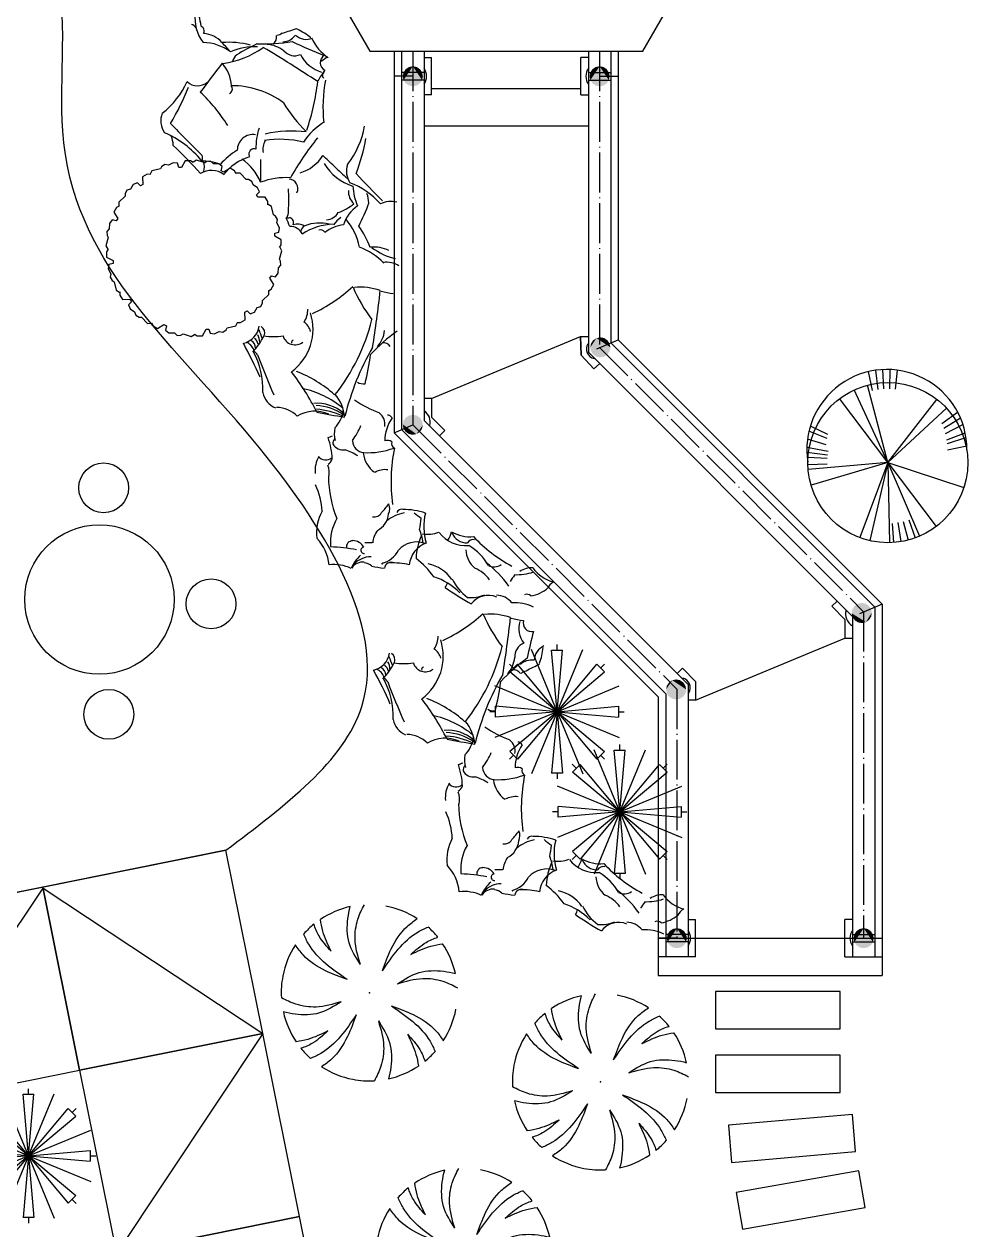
# Model space of a CAD drawing. Extents: x 1035948 to 1665131, y -158296 to 142149.
# Drawn here: x 1496632 to 1505731, y 8583 to 20201 of the extents above; entities that cross this region are included whole.
import ezdxf

# ---------------------------------------------------------------- set-up
doc = ezdxf.new("R2010")
doc.units = 0
doc.header["$LTSCALE"] = 200
doc.header["$MEASUREMENT"] = 0
doc.linetypes.add('ACAD_ISO04W100', pattern=[30.5, 24, -3, 0.5, -3])
doc.layers.get('0').update_dxf_attribs({"linetype": 'CONTINUOUS'})
for name, color, linetype in [('COLUMN', 7, 'CONTINUOUS'), ('DL', 21, 'CONTINUOUS'), ('DOTE', 1, 'CONTINUOUS'), ('WLL1', 7, 'CONTINUOUS'), ('八角金盘', 7, 'CONTINUOUS'), ('红叶李', 7, 'CONTINUOUS'), ('花石榴', 7, 'CONTINUOUS'), ('青枫', 7, 'CONTINUOUS')]:
    doc.layers.add(name, color=color, linetype=linetype)
doc.styles.add('DIM_FONT', font='SIMPLEX.shx', dxfattribs={"width": 0.8})
doc.styles.add('HZ', font='simplex.shx', dxfattribs={"bigfont": 'hztxt.shx'})

# ---------------------------------------------------------------- blocks, each defined once
blk = doc.blocks.new('_YZH')
for points in [[(-0.466, 0.193), (0.5, 0), (-0.5, 0), (-0.466, -0.193)], [(-0.193, 0.466), (0.5, 0), (-0.357, 0.357), (-0.466, 0.193)], [(0.193, 0.466), (0.5, 0), (0, 0.505), (-0.193, 0.466)], [(0.466, 0.193), (0.5, 0), (0.357, 0.357), (0.193, 0.466)], [(-0.466, -0.193), (0.5, 0), (-0.357, -0.357), (-0.193, -0.466)], [(-0.193, -0.466), (0.5, 0), (0, -0.505), (0.193, -0.466)], [(0.193, -0.466), (0.5, 0), (0.357, -0.357), (0.466, -0.193)]]:
    blk.add_solid(points)
blk = doc.blocks.new('ZW33')
at = {"layer": '花石榴', "color": 20}
for p, q in [((-199, 1821), (-275, 1680)), ((-88, 1821), (-199, 1821)), ((-28, 1785), (-88, 1821)), ((40, 1835), (-29, 1793)), ((218, 1781), (40, 1835)), ((261, 1807), (218, 1781)), ((346, 1811), (261, 1807)), ((404, 1758), (346, 1811)), ((-911, 1609), (-950, 1538)), ((-729, 1651), (-911, 1609)), ((-705, 1696), (-729, 1651)), ((-634, 1741), (-705, 1696)), ((-557, 1725), (-634, 1741)), ((-455, 1781), (-557, 1725)), ((-361, 1768), (-455, 1781)), ((-336, 1680), (-361, 1768)), ((-275, 1680), (-336, 1680)), ((521, 1756), (404, 1758)), ((596, 1697), (521, 1756)), ((573, 1608), (596, 1697)), ((626, 1578), (573, 1608)), ((762, 1662), (626, 1578)), ((859, 1607), (762, 1662)), ((892, 1546), (859, 1607)), ((976, 1555), (896, 1554)), ((1104, 1419), (976, 1555)), ((-1313, 1315), (-1373, 1215)), ((-1224, 1351), (-1313, 1315)), ((-1159, 1287), (-1224, 1351)), ((-1106, 1317), (-1159, 1287)), ((-1015, 1533), (-1111, 1477)), ((-1111, 1477), (-1106, 1317)), ((-945, 1532), (-1015, 1533)), ((1154, 1421), (1104, 1419)), ((1229, 1382), (1154, 1421)), ((1254, 1307), (1229, 1382)), ((1353, 1246), (1254, 1307)), ((-1485, 1065), (-1621, 938)), ((-1448, 1191), (-1487, 1116)), ((-1487, 1116), (-1485, 1065)), ((-1373, 1215), (-1448, 1191)), ((1325, 1092), (1389, 1158)), ((1355, 1040), (1325, 1092)), ((1389, 1158), (1353, 1246)), ((1515, 1045), (1355, 1040)), ((1571, 948), (1515, 1045)), ((-1673, 820), (-1729, 724)), ((-1613, 854), (-1673, 820)), ((-1621, 938), (-1620, 857)), ((1570, 879), (1571, 948)), ((1647, 845), (1577, 884)), ((1689, 663), (1647, 845)), ((-1764, 557), (-1822, 482)), ((-1675, 535), (-1764, 557)), ((-1729, 724), (-1644, 588)), ((-1644, 588), (-1675, 535)), ((1734, 639), (1689, 663)), ((1780, 568), (1734, 639)), ((1763, 491), (1780, 568)), ((-1825, 366), (-1878, 307)), ((-1878, 307), (-1874, 223)), ((-1822, 482), (-1825, 366)), ((1718, 269), (1806, 294)), ((1718, 209), (1718, 269)), ((1819, 389), (1763, 491)), ((1806, 294), (1819, 389)), ((-1847, 180), (-1901, 1)), ((-1901, 1), (-1860, -68)), ((-1874, 223), (-1847, 180)), ((1859, 133), (1718, 209)), ((1824, -38), (1859, 22)), ((1859, 22), (1859, 133)), ((-1852, -67), (-1887, -126)), ((-1887, -126), (-1887, -238)), ((-1887, -238), (-1746, -313)), ((1819, -285), (1873, -106)), ((1873, -106), (1832, -37)), ((-1834, -399), (-1847, -493)), ((-1847, -493), (-1791, -595)), ((-1746, -374), (-1834, -399)), ((-1746, -313), (-1746, -374)), ((1794, -587), (1797, -471)), ((1797, -471), (1849, -412)), ((1846, -328), (1819, -285)), ((1849, -412), (1846, -328)), ((-1791, -595), (-1808, -672)), ((-1808, -672), (-1762, -744)), ((-1762, -744), (-1718, -768)), ((-1718, -768), (-1675, -949)), ((1616, -692), (1647, -640)), ((1701, -828), (1616, -692)), ((1647, -640), (1735, -662)), ((1735, -662), (1794, -587)), ((-1675, -949), (-1605, -988)), ((-1598, -984), (-1600, -1053)), ((1585, -959), (1645, -925)), ((1593, -1042), (1592, -962)), ((1645, -925), (1701, -828)), ((-1600, -1053), (-1544, -1149)), ((-1544, -1149), (-1383, -1144)), ((-1353, -1197), (-1417, -1263)), ((-1417, -1263), (-1381, -1351)), ((-1383, -1144), (-1353, -1197)), ((1420, -1296), (1459, -1221)), ((1457, -1170), (1593, -1042)), ((1459, -1221), (1457, -1170)), ((-1381, -1351), (-1282, -1411)), ((-1282, -1411), (-1257, -1486)), ((-1257, -1486), (-1183, -1525)), ((-1183, -1525), (-1132, -1523)), ((-1132, -1523), (-1004, -1660)), ((1078, -1422), (1130, -1391)), ((1083, -1582), (1078, -1422)), ((1130, -1391), (1196, -1455)), ((1196, -1455), (1285, -1420)), ((1285, -1420), (1345, -1320)), ((1345, -1320), (1420, -1296)), ((-1004, -1660), (-924, -1658)), ((-921, -1651), (-887, -1712)), ((-887, -1712), (-790, -1767)), ((-790, -1767), (-654, -1683)), ((-654, -1683), (-601, -1713)), ((-601, -1713), (-624, -1802)), ((-624, -1802), (-549, -1861)), ((171, -1925), (247, -1784)), ((247, -1784), (308, -1784)), ((308, -1784), (333, -1872)), ((606, -1846), (677, -1801)), ((677, -1801), (701, -1756)), ((701, -1756), (883, -1713)), ((883, -1713), (922, -1643)), ((917, -1637), (987, -1638)), ((987, -1638), (1083, -1582)), ((-549, -1861), (-432, -1863)), ((-432, -1863), (-374, -1916)), ((-374, -1916), (-290, -1912)), ((-290, -1912), (-246, -1885)), ((-246, -1885), (-68, -1939)), ((-68, -1939), (1, -1898)), ((0, -1890), (60, -1926)), ((60, -1926), (171, -1925)), ((333, -1872), (427, -1886)), ((427, -1886), (529, -1830)), ((529, -1830), (606, -1846))]:
    blk.add_line(p, q, dxfattribs=at)
at = {"layer": '花石榴', "color": 20, "width": 0.8, "flags": 9}
for tag in ['XSIZE', 'YSIZE']:
    blk.add_attdef(tag, (-25, -86), '', height=0.726, dxfattribs=at)
blk = doc.blocks.new('ZW18')
at = {"layer": '八角金盘', "color": 51}
for p, q in [((-6, 26, 3600), (-832, 2022, 3600)), ((-179, 2005, 3600), (167, 2005, 3600)), ((-6, 26, 3600), (-179, 2005, 3600)), ((-6, 2005, 3600), (-6, 2186, 3600)), ((-6, 26, 3600), (821, 2022, 3600)), ((-6, 26, 3600), (167, 2005, 3600)), ((-1405, 1425, 3600), (-1533, 1554, 3600)), ((1393, 1425, 3600), (1522, 1554, 3600)), ((-1527, 1303, 3600), (-1282, 1548, 3600)), ((-6, 26, 3600), (-1527, 1303, 3600)), ((-6, 26, 3600), (-1282, 1548, 3600)), ((-6, 26, 3600), (1271, 1548, 3600)), ((-6, 26, 3600), (1515, 1303, 3600)), ((1271, 1548, 3600), (1515, 1303, 3600)), ((-6, 26, 3600), (-2001, 853, 3600)), ((-6, 26, 3600), (1990, 853, 3600)), ((-1984, 26, 3600), (-2166, 26, 3600)), ((-6, 26, 3600), (-2001, -800, 3600)), ((-6, 26, 3600), (-1984, 199, 3600)), ((-1984, -147, 3600), (-1984, 199, 3600)), ((-6, 26, 3600), (-1984, -147, 3600)), ((-6, 26, 3600), (-1527, -1250, 3600)), ((-6, 26, 3600), (-1282, -1495, 3600)), ((-6, 26, 3600), (-832, -1969, 3600)), ((-6, 26, 3600), (-179, -1952, 3600)), ((-6, 26, 3600), (1973, 199, 3600)), ((-6, 26, 3600), (821, -1969, 3600)), ((-6, 26, 3600), (167, -1952, 3600)), ((-6, 26, 3600), (1973, -147, 3600)), ((-6, 26, 3600), (1990, -800, 3600)), ((-6, 26, 3600), (1515, -1250, 3600)), ((-6, 26, 3600), (1271, -1495, 3600)), ((1973, 199, 3600), (1973, -147, 3600)), ((1973, 26, 3600), (2154, 26, 3600)), ((-1405, -1373, 3600), (-1533, -1501, 3600)), ((-1282, -1495, 3600), (-1527, -1250, 3600)), ((1515, -1250, 3600), (1271, -1495, 3600)), ((1393, -1373, 3600), (1522, -1501, 3600)), ((167, -1952, 3600), (-179, -1952, 3600)), ((-6, -1952, 3600), (-6, -2134, 3600))]:
    blk.add_line(p, q, dxfattribs=at)
blk.add_point((-6, 26, 3600), dxfattribs=at)
blk = doc.blocks.new('ZW34')
at = {"layer": '青枫', "color": 2}
for p, q in [((-325, 1495), (-411, 1898)), ((-200, 1519), (-254, 1928)), ((-79, 1531), (-101, 1942)), ((47, 1531), (58, 1943)), ((169, 1520), (211, 1929)), ((5, -50), (-434, 1608)), ((5, -50), (-1027, 1320)), ((5, -50), (-715, 1507)), ((5, -50), (1057, 1305)), ((5, -50), (1263, 1117)), ((1162, 788), (1500, 1032)), ((1205, 687), (1561, 906)), ((-1296, 470), (-1684, 625)), ((-1278, 554), (-1655, 731)), ((1241, 577), (1613, 766)), ((1271, 438), (1662, 588)), ((-1276, 189), (-1730, 273)), ((-1315, 333), (-1716, 450)), ((1280, 223), (1698, 312)), ((1281, 363), (1679, 491)), ((-1288, 113), (-1729, 169)), ((-1295, 36), (-1706, 63)), ((-1297, -86), (-1709, -98)), ((5, -50), (-1704, -194)), ((5, -50), (-1639, -535)), ((5, -50), (-594, -1656)), ((5, -50), (-379, -1721)), ((5, -50), (684, -1625)), ((5, -50), (38, -1764)), ((5, -50), (1040, -1417)), ((5, -50), (1634, -586)), ((452, -1274), (593, -1661)), ((98, -1350), (127, -1760)), ((219, -1335), (287, -1741)), ((336, -1310), (440, -1709))]:
    blk.add_line(p, q, dxfattribs=at)
at = {"layer": '青枫', "color": 3}
blk.add_circle((5, -50), 1715, dxfattribs=at)
blk.add_arc((-15, 229), 1715, 359.5941, 188.9438, dxfattribs=at)
at = {"layer": '青枫', "style": 'DIM_FONT', "width": 0.8, "flags": 9}
for tag, p, height, rotation in [('XSIZE', (-75, -170), 0.35, 91.8763), ('YSIZE', (-75, -170), 0.35, 91.8763), ('XSIZE', (5, -50), 1.72, 127.9355), ('YSIZE', (16, -5), 1, 18.0893), ('XSIZE', (16, -5), 1, 18.0893)]:
    blk.add_attdef(tag, p, '', height=height, rotation=rotation, dxfattribs=at)
at = {"layer": '青枫', "style": 'HZ', "flags": 9}
for tag in ['XSIZE', 'YSIZE']:
    blk.add_attdef(tag, (-51, -53), '', height=1.72, rotation=127.9355, dxfattribs=at)
blk = doc.blocks.new('ZW12')
at = {"layer": '红叶李', "color": 201}
for start, end in [(102.5004, 123.7661), (57.0366, 79.1549), (128.9615, 138.1763), (38.9615, 48.1763), (147.0366, 169.1549), (12.5004, 33.7661), (169.1549, 183.2603), (192.5004, 213.7661), (327.0366, 349.1549), (218.9615, 228.1763), (308.9615, 318.1763), (237.0366, 259.1549), (282.5004, 303.7661), (259.1549, 273.2603)]:
    blk.add_arc((-39, -28, -3850), 1888, start, end, dxfattribs=at)
for points, knots in [([(-231, 575, -3850), (-327, 725, -3850), (-519, 1025, -3850), (-521, 1477, -3850), (-471, 1734, -3850), (-448, 1816, -3850)], [0, 0, 0, 0, 138.883731, 277.503948, 345.148357, 345.148357, 345.148357, 345.148357]), ([(-231, 575, -3850), (-284, 753, -3850), (-379, 1072, -3850), (-312, 1523, -3850), (-201, 1757, -3850), (-146, 1857, -3850)], [0, 0, 0, 0, 145.988396, 261.231157, 351.652468, 351.652468, 351.652468, 351.652468]), ([(242, 443, -3850), (299, 600, -3850), (422, 942, -3850), (677, 1339, -3850), (911, 1506, -3850), (988, 1556, -3850)], [0, 0, 0, 0, 133.029403, 289.199108, 362.161731, 362.161731, 362.161731, 362.161731]), ([(-858, 860, -3850), (-952, 964, -3850), (-1108, 1137, -3850), (-1203, 1352, -3850), (-1227, 1440, -3850)], [0, 0, 0, 0, 110.607334, 183.447236, 183.447236, 183.447236, 183.447236]), ([(-858, 860, -3850), (-927, 1002, -3850), (-1032, 1220, -3850), (-1077, 1457, -3850), (-1089, 1542, -3850)], [0, 0, 0, 0, 123.86778, 191.419066, 191.419066, 191.419066, 191.419066]), ([(242, 443, -3850), (348, 600, -3850), (558, 913, -3850), (902, 1234, -3850), (1145, 1348, -3850), (1220, 1379, -3850)], [0, 0, 0, 0, 150.861547, 299.463668, 364.242133, 364.242133, 364.242133, 364.242133]), ([(-510, 253, -3850), (-667, 359, -3850), (-980, 569, -3850), (-1301, 913, -3850), (-1415, 1156, -3850), (-1446, 1231, -3850)], [0, 0, 0, 0, 150.861547, 299.463668, 364.242133, 364.242133, 364.242133, 364.242133]), ([(849, 791, -3850), (953, 885, -3850), (1125, 1041, -3850), (1341, 1136, -3850), (1429, 1159, -3850)], [0, 0, 0, 0, 110.607334, 183.447236, 183.447236, 183.447236, 183.447236]), ([(-510, 253, -3850), (-667, 310, -3850), (-1009, 433, -3850), (-1406, 688, -3850), (-1574, 922, -3850), (-1624, 1000, -3850)], [0, 0, 0, 0, 133.029403, 289.199108, 362.161731, 362.161731, 362.161731, 362.161731]), ([(849, 791, -3850), (991, 859, -3850), (1209, 965, -3850), (1446, 1010, -3850), (1531, 1022, -3850)], [0, 0, 0, 0, 123.86778, 191.419066, 191.419066, 191.419066, 191.419066]), ([(564, 164, -3850), (714, 260, -3850), (1014, 451, -3850), (1466, 454, -3850), (1723, 404, -3850), (1805, 381, -3850)], [0, 0, 0, 0, 138.883731, 277.503948, 345.148357, 345.148357, 345.148357, 345.148357]), ([(564, 164, -3850), (742, 217, -3850), (1061, 312, -3850), (1512, 245, -3850), (1746, 134, -3850), (1846, 79, -3850)], [0, 0, 0, 0, 145.988396, 261.231157, 351.652468, 351.652468, 351.652468, 351.652468]), ([(-642, -220, -3850), (-820, -273, -3850), (-1139, -368, -3850), (-1590, -301, -3850), (-1824, -190, -3850), (-1924, -135, -3850)], [0, 0, 0, 0, 145.988396, 261.231157, 351.652468, 351.652468, 351.652468, 351.652468]), ([(-642, -220, -3850), (-792, -316, -3850), (-1092, -508, -3850), (-1544, -510, -3850), (-1801, -460, -3850), (-1883, -437, -3850)], [0, 0, 0, 0, 138.883731, 277.503948, 345.148357, 345.148357, 345.148357, 345.148357]), ([(-321, -499, -3850), (-426, -656, -3850), (-636, -969, -3850), (-981, -1290, -3850), (-1223, -1404, -3850), (-1298, -1435, -3850)], [0, 0, 0, 0, 150.861547, 299.463668, 364.242133, 364.242133, 364.242133, 364.242133]), ([(-321, -499, -3850), (-377, -656, -3850), (-500, -998, -3850), (-755, -1395, -3850), (-989, -1562, -3850), (-1067, -1612, -3850)], [0, 0, 0, 0, 133.029403, 289.199108, 362.161731, 362.161731, 362.161731, 362.161731]), ([(432, -309, -3850), (589, -415, -3850), (902, -625, -3850), (1222, -969, -3850), (1337, -1212, -3850), (1368, -1287, -3850)], [0, 0, 0, 0, 150.861547, 299.463668, 364.242133, 364.242133, 364.242133, 364.242133]), ([(432, -309, -3850), (589, -366, -3850), (931, -489, -3850), (1328, -744, -3850), (1495, -978, -3850), (1545, -1056, -3850)], [0, 0, 0, 0, 133.029403, 289.199108, 362.161731, 362.161731, 362.161731, 362.161731]), ([(153, -631, -3850), (206, -809, -3850), (301, -1128, -3850), (234, -1579, -3850), (123, -1813, -3850), (68, -1913, -3850)], [0, 0, 0, 0, 145.988396, 261.231157, 351.652468, 351.652468, 351.652468, 351.652468]), ([(153, -631, -3850), (249, -781, -3850), (440, -1081, -3850), (443, -1533, -3850), (393, -1790, -3850), (370, -1872, -3850)], [0, 0, 0, 0, 138.883731, 277.503948, 345.148357, 345.148357, 345.148357, 345.148357]), ([(-927, -847, -3850), (-1069, -915, -3850), (-1287, -1021, -3850), (-1524, -1066, -3850), (-1609, -1078, -3850)], [0, 0, 0, 0, 123.86778, 191.419066, 191.419066, 191.419066, 191.419066]), ([(-927, -847, -3850), (-1031, -941, -3850), (-1204, -1097, -3850), (-1419, -1192, -3850), (-1507, -1215, -3850)], [0, 0, 0, 0, 110.607334, 183.447236, 183.447236, 183.447236, 183.447236]), ([(780, -916, -3850), (848, -1058, -3850), (954, -1276, -3850), (999, -1513, -3850), (1011, -1598, -3850)], [0, 0, 0, 0, 123.86778, 191.419066, 191.419066, 191.419066, 191.419066]), ([(780, -916, -3850), (874, -1020, -3850), (1030, -1193, -3850), (1125, -1408, -3850), (1148, -1496, -3850)], [0, 0, 0, 0, 110.607334, 183.447236, 183.447236, 183.447236, 183.447236])]:
    blk.add_open_spline(points, degree=3, knots=knots, dxfattribs=at)
blk.add_point((-39, -28, -3850), dxfattribs=at)

msp = doc.modelspace()

# ---------------------------------------------------------------- linework, layer by layer
for p, q in [((1500200.23205, 19939.00447), (1500200.23205, 16264.13403)), ((1500272.23205, 19939.00447), (1500272.23205, 16293.95741)), ((1500487.96551, 19878.69247), (1500559.96551, 19878.69247)), ((1500488.23205, 19939.00447), (1500488.23205, 16383.42754)), ((1500559.96551, 19518.69247), (1500559.96551, 19878.69247)), ((1502072.49858, 19878.69247), (1502000.49858, 19878.69247)), ((1502000.49858, 19518.69247), (1502000.49858, 19878.69247)), ((1502072.23205, 19939.00447), (1502072.23205, 17039.54182)), ((1502288.23205, 19939.00447), (1502288.23205, 17129.01195)), ((1502360.23205, 19939.00447), (1502360.23205, 17158.83533)), ((1500380.23205, 19698.69247), (1500200.23205, 19698.69247)), ((1500487.96551, 19734.69247), (1500271.96551, 19734.69247)), ((1500487.96551, 19662.69247), (1500271.96551, 19662.69247)), ((1502072.49858, 19734.69247), (1502288.49858, 19734.69247)), ((1502072.49858, 19662.69247), (1502288.49858, 19662.69247)), ((1502180.23205, 19698.69247), (1502360.23205, 19698.69247)), ((1500559.96551, 19518.69247), (1500488.23205, 19518.69247)), ((1502000.49858, 19579.00447), (1500559.96551, 19579.00447)), ((1502000.49858, 19518.69247), (1502072.23205, 19518.69247)), ((1502072.23205, 19219.00447), (1500488.23205, 19219.00447)), ((1500560.23205, 16593.25091), (1501996.66572, 17190.4886)), ((1501996.66572, 17190.4886), (1502068.63038, 17192.74418)), ((1502002.30467, 17010.57695), (1501996.66572, 17190.4886)), ((1501996.66572, 17190.4886), (1502002.30467, 17010.57695)), ((1502288.23205, 17129.01195), (1504833.81646, 14583.42754)), ((1502360.23205, 17158.83533), (1504905.81646, 14613.25091)), ((1502002.30467, 17010.57695), (1502125.53408, 16879.37286)), ((1502125.53408, 16879.37286), (1502002.30467, 17010.57695)), ((1502072.23205, 17039.54182), (1504617.81646, 14493.95741)), ((1502125.53408, 16879.37286), (1502178.01571, 16928.66463)), ((1500560.23205, 16593.25091), (1500488.23205, 16593.25091)), ((1500560.23205, 16593.25091), (1500560.23205, 16413.25091)), ((1500488.23205, 16383.42754), (1503033.81646, 13837.84312)), ((1500560.23205, 16413.25091), (1500687.51127, 16285.97169)), ((1500200.23205, 16264.13403), (1500380.23205, 16338.69247)), ((1500272.23205, 16293.95741), (1502817.81646, 13748.37299)), ((1500687.51127, 16285.97169), (1500636.59958, 16235.06)), ((1500200.23205, 16264.13403), (1502745.81646, 13718.54962)), ((1504418.53724, 14591.41325), (1504469.44893, 14642.32494)), ((1504545.81646, 14464.13403), (1504418.53724, 14591.41325)), ((1504545.81646, 14464.13403), (1504418.53724, 14591.41325)), ((1504905.81646, 14613.25091), (1504687.42791, 14517.60416)), ((1504833.81646, 14583.42754), (1504833.81646, 11213.65091)), ((1504905.81646, 14613.25091), (1504905.81646, 11033.65091)), ((1504545.81646, 14464.13403), (1504545.81646, 14284.13403)), ((1504545.81646, 14464.13403), (1504545.81646, 14284.13403)), ((1504617.81646, 14493.95741), (1504617.81646, 11213.65091)), ((1503105.81646, 13687.6665), (1504545.81646, 14284.13403)), ((1504545.81646, 14284.13403), (1504617.81646, 14284.13403)), ((1502978.53724, 13994.94572), (1502927.62555, 13944.03403)), ((1502978.53724, 13994.94572), (1503105.81646, 13867.6665)), ((1503033.81646, 13837.84312), (1503033.81646, 11213.65091)), ((1503105.81646, 13867.6665), (1503105.81646, 13687.6665)), ((1503105.81646, 13867.6665), (1503105.81646, 13687.6665)), ((1502745.81646, 13718.54962), (1502745.81646, 11033.65091)), ((1502817.81646, 13748.37299), (1502817.81646, 11213.65091)), ((1503105.81646, 13687.6665), (1503033.81646, 13687.6665)), ((1503033.54992, 11573.65091), (1503105.54992, 11573.65091)), ((1503105.54992, 11213.65091), (1503105.54992, 11573.65091)), ((1504546.083, 11213.65091), (1504546.083, 11573.65091)), ((1504618.083, 11573.65091), (1504546.083, 11573.65091)), ((1502925.81646, 11393.65091), (1502745.81646, 11393.65091)), ((1503033.54992, 11429.65091), (1502817.54992, 11429.65091)), ((1504618.083, 11429.65091), (1504834.083, 11429.65091)), ((1504725.81646, 11393.65091), (1504905.81646, 11393.65091)), ((1503033.54992, 11357.65091), (1502817.54992, 11357.65091)), ((1504618.083, 11357.65091), (1504834.083, 11357.65091)), ((1503105.54992, 11213.65091), (1502745.81646, 11213.65091)), ((1504546.083, 11213.65091), (1504905.81646, 11213.65091))]:
    msp.add_line(p, q)
msp.add_lwpolyline([(1499964.53985, 24496.69592), (1498648.84766, 22217.8502), (1499964.53985, 19939.00447), (1502595.92424, 19939.00447), (1503911.61643, 22217.8502), (1502595.92424, 24496.69592)], close=True)
for centre, radius, start, end in [((1493036.71503, 19069.14836), 5419.71069, 11.861917845, 13.932624219), ((1498663.29114, 20256.94912), 384.19289, 172.661372895, 217.324096303), ((1498230.8096, 20141.22694), 59.64249, 18.980742604, 75.582254136), ((1498318.79776, 20134.38844), 50.61367, 331.654876368, 68.223744039), ((1498349.60827, 19860.1821), 250.55264, 40.716766677, 86.857591173), ((1499061.98072, 20180.06576), 85.90693, 275.224859437, 312.094757077), ((1500872.12518, 15034.80357), 5369.35471, 107.44688647, 109.016535673), ((1499051.1902, 19670.15548), 527.21507, 49.063867698, 66.041755454), ((1498349.85578, 19571.20215), 452.87125, 53.003867816, 88.998184505), ((1498602.21296, 19201.83479), 824.17631, 75.125735543, 94.363042735), ((1497697.46485, 19158.36724), 1206.38351, 39.943232333, 45.614234042), ((1498857.04983, 19414.70523), 568.85602, 87.604578865, 114.364259293), ((1499678.68158, 18298.30853), 1890.95214, 115.085381632, 121.818302969), ((1498925.09204, 21850.87702), 1840.6056, 268.502089204, 279.091916075), ((1498948.54305, 19696.17155), 311.24188, 53.146860919, 84.805152912), ((1498988.37536, 20074.75398), 78.05332, 306.178064907, 12.400748824), ((1499124.1603, 20180.58184), 149.84705, 271.235871354, 323.559004238), ((1501218.98185, 24206.34371), 4628.78552, 244.358715278, 248.54574539), ((1499354.51978, 20208.5382), 154.70121, 227.449045318, 291.980463727), ((1499797.88034, 20240.24811), 429.84913, 203.879509484, 237.155969227), ((1498427.7628, 20691.64427), 878.23892, 277.9756288, 305.531729572), ((1498749.23846, 19819.86553), 108.7339, 128.385600231, 168.835319098), ((1491178.03348, 7040.30718), 15085.61962, 56.687739547, 59.042294189), ((1499241.25876, 20036.4772), 139.90405, 220.714223689, 292.828715795), ((1499603.94963, 20072.14362), 349.59188, 208.090654123, 252.809990624), ((1499568.74919, 19828.86635), 81.54582, 121.645386813, 243.062662471), ((1499719.75417, 19581.83512), 341.25396, 117.58155397, 129.921904168), ((1516275.90187, 6180.27471), 22375.55769, 142.427519746, 143.319460329), ((1498267.66641, 19582.64557), 365.02295, 3.902063387, 41.411920379), ((1500030.35952, 19354.65088), 640.1328, 141.153182023, 151.976920328), ((1497463.52624, 19983.3829), 813.99402, 307.955058861, 335.590024673), ((1498305.50376, 19751.97631), 145.50543, 226.181215397, 310.870074243), ((1497269.54277, 19895.87421), 2207.58793, 341.049654056, 353.532347405), ((1499538.16054, 19706.47183), 30.72035, 115.245424816, 236.662700471), ((1501003.09592, 19397.84174), 1489.35081, 169.767208604, 185.549469877), ((1496197.77193, 20371.16134), 2162.80487, 328.614182456, 338.967029919), ((1497091.32326, 18259.75577), 1786.79811, 32.670309161, 46.060309979), ((1498597.24824, 19573.65602), 42.60007, 290.371843869, 46.361077456), ((1498635.19673, 18769.69286), 837.79968, 53.508065955, 90.229344811), ((1500268.10325, 20112.67292), 1317.42151, 210.540233647, 225.826989717), ((1498149.9642, 19267.96565), 199.83885, 158.392990539, 214.35009666), ((1505307.60903, 26119.45589), 10000.97856, 223.424702772, 225.909206908), ((1499474.83581, 19008.47924), 607.96581, 161.91211508, 181.079708337), ((1499213.59429, 18019.59424), 1151.45726, 83.041793225, 102.838950485), ((1499862.58786, 18707.26328), 644.39273, 121.172518142, 146.426452647), ((1499090.48881, 19364.74341), 837.31763, 321.819161358, 349.82286122), ((1497611.8456, 18285.8822), 946.019, 39.29423119, 66.770077481), ((1497764.31817, 19018.92124), 305.74503, 2.515889803, 20.150281647), ((1498836.56188, 18987.68952), 149.21848, 80.112886316, 180.551709125), ((1499100.09208, 18992.45311), 166.61715, 149.003421228, 189.754001278), ((1499098.8461, 18147.15573), 944.11944, 76.097197528, 99.091024851), ((1501718.9686, 17295.31059), 2894.09375, 141.31053759, 150.500199397), ((1498210.15975, 19397.25341), 1742.57101, 338.618982823, 350.153751694), ((1495376.90564, 16163.97764), 3934.3394, 41.30031066, 46.807547023), ((1499082.03684, 18344.63556), 753.29277, 121.597476193, 137.857680904), ((1498850.35823, 18948.96071), 50.85481, 70.924899438, 203.45142271), ((1498343.34276, 18358.09124), 523.92748, 69.889582436, 90.499275378), ((1498223.33503, 18901.95073), 130.24976, 351.546290783, 15.323606861), ((1498229.08981, 18821.53942), 141.69263, 340.287558969, 23.64473725), ((1498967.05155, 18419.02485), 529.3699, 107.632011111, 141.337200912), ((1498464.35233, 18498.2339), 482.655, 21.763831377, 56.62096704), ((1494795.89751, 18803.02512), 4118.62884, 358.249237247, 1.318222541), ((1499190.50422, 19131.87725), 376.71912, 285.668364264, 328.395239812), ((1496699.36238, 15779.94974), 4225.89356, 46.257915886, 48.28556927), ((1499941.08212, 19100.57255), 481.62994, 210.40396475, 253.157807095), ((1500559.84071, 19729.10292), 1297.71667, 223.672320286, 231.508777654), ((1499938.65077, 18785.15676), 199.83885, 161.924952162, 214.35009666), ((1498439.81579, 18586.99505), 204.08822, 54.304549264, 121.684684315), ((1499156.92504, 18029.90263), 691.86588, 86.424478252, 110.679121678), ((1499181.5967, 18617.72615), 90.35002, 332.923966415, 87.052346848), ((1505103.70905, 23635.96704), 7179.02106, 222.75950985, 225.691967186), ((1495598.63868, 18499.45522), 3584.82571, 358.405996491, 1.850360932), ((1499924.48243, 18591.5852), 166.41143, 177.318727466, 227.254812508), ((1499538.22031, 18021.10836), 692.53983, 40.251510681, 70.12498162), ((1500382.81451, 18676.47183), 582.44643, 183.629398637, 202.830645762), ((1498612.77308, 18936.43633), 1419.47594, 331.344877083, 341.12656544), ((1499650.4812, 18463.84494), 305.74503, 2.515889803, 20.150281647), ((1500167.98939, 18269.09775), 223.69752, 75.223442519, 116.900997172), ((1499059.24731, 18399.49744), 122.8301, 328.438250556, 0.111300844), ((1499534.95743, 18464.97181), 149.81229, 275.41270752, 327.711742314), ((1499437.1034, 18958.9357), 616.33253, 291.36162541, 307.40978434), ((1500078.87196, 18135.528), 391.69232, 126.479081166, 160.321689327), ((1499172.66294, 18439.64198), 105.50067, 261.413698571, 282.229121205), ((1498200.87186, 17875.71772), 1061.05559, 20.649719442, 25.481582759), ((1499203.71574, 18129.69695), 120.61773, 23.659808253, 94.735163844), ((1499180.17537, 18288.73129), 50.05294, 336.410941623, 72.759461758), ((1499268.55056, 18111.83276), 162.52514, 64.548351943, 105.160689775), ((1499360.77046, 18203.39542), 59.16307, 115.523789407, 176.58320121), ((1499628.90478, 17707.48839), 566.14399, 91.671839958, 123.771566428), ((1499481.90438, 17874.68006), 409.85049, 77.145094788, 110.496431669), ((1499748.28256, 17928.81432), 340.76269, 96.441096742, 129.220177414), ((1499890.35304, 18067.47948), 340.43038, 127.251233155, 143.871787492), ((1499266.41338, 17928.71352), 611.99481, 11.669634306, 40.255323768), ((1499208.50142, 17779.2382), 805.86644, 19.461917496, 36.24922886), ((1499488.21527, 18166.79252), 51.77772, 34.243369318, 107.920132959), ((1499637.35831, 17449.94327), 644.39273, 43.986797337, 69.24073184), ((1500001.93991, 17704.86303), 348.17957, 65.015892145, 94.813283014), ((1500350.72043, 18538.39975), 612.31626, 233.357931861, 257.090301265), ((1500127.50139, 17689.375), 217.65677, 57.250293002, 98.727711295), ((1498717.96391, 18860.92388), 1607.8104, 295.626157285, 312.373877194), ((1501101.6553, 18209.27396), 1407.06236, 202.653112055, 217.444212572), ((1499865.66056, 17054.36833), 612.31626, 70.891930286, 94.624299695), ((1488166.10144, 18967.46449), 11974.59685, 350.958556682, 353.601341991), ((1500258.57842, 18241.50925), 640.1328, 253.191032031, 264.014770334), ((1499157.07511, 17449.57835), 210.64821, 325.562730694, 1.764640594), ((1498910.44293, 17260.8176), 507.38754, 306.146525631, 18.06279424), ((1499233.1821, 17192.9282), 168.65466, 16.52474138, 54.63092901), ((1498126.37997, 17815.8738), 1914.73649, 321.803468681, 346.035119728), ((1498698.25353, 17324.06541), 204.08822, 283.483268045, 350.863403095), ((1498467.90385, 17417.03329), 523.92748, 314.668676986, 335.278369923), ((1498761.79905, 17135.52383), 141.61144, 0.189622711, 30.14628201), ((1493511.30103, 15128.20538), 5790.78856, 20.639897328, 21.559061245), ((1498880.42821, 17225.63878), 72.02198, 338.175470399, 58.107896491), ((1499037.8157, 17762.42042), 572.2721, 260.545677034, 279.206129658), ((1499244.46701, 17230.21323), 119.64867, 195.857537274, 309.007914903), ((1501311.65646, 15755.22234), 1840.6056, 126.076036279, 136.665863153), ((1499800.12367, 17290.98737), 311.24188, 320.362799443, 352.021091445), ((1495544.48308, 15345.65098), 3662.90956, 23.366343393, 29.074023543), ((1498716.01853, 17009.26245), 141.69263, 21.523215112, 64.880393394), ((1498779.45201, 17080.00874), 83.1423, 0.110021567, 57.883185102), ((1498787.86119, 17093.33022), 103.54344, 13.254586267, 50.678062015), ((1499230.31338, 17134.74408), 21.2132, 97.037850011, 203.298054714), ((1502192.23456, 15815.80479), 2540.46717, 150.009580446, 166.185949863), ((1500096.68844, 17052.32316), 78.05332, 32.767203538, 98.989887455), ((1498163.63531, 16679.19498), 771.19791, 357.952141856, 28.399917055), ((1498768.98704, 16948.48883), 130.24976, 29.844345501, 53.621661576), ((1507390.08715, 20291.35773), 9117.77332, 201.0709147, 203.672975262), ((1496809.44484, 17471.64989), 3195.73516, 346.66636009, 351.845205014), ((1497492.97902, 15506.46103), 2180.65744, 25.950308837, 38.069676069), ((1498847.56655, 15763.92844), 1164.29694, 48.083627884, 69.365735944), ((1499906.19333, 16842.61898), 108.7339, 236.332633259, 276.782352132), ((1499130.62817, 16689.14403), 199.83885, 190.817855703, 247.809132939), ((1499116.01408, 15779.79566), 931.82583, 50.675084774, 77.801751044), ((1499356.78849, 16391.12332), 365.02295, 3.756031982, 41.265888978), ((1499065.59068, 16229.81096), 277.43827, 44.037901482, 89.764226541), ((1499456.52536, 16151.0292), 396.48654, 49.358105842, 94.475262546), ((1499414.09117, 15991.30315), 536.92638, 56.055716449, 86.494181625), ((1500413.27937, 17441.08502), 1046.3668, 235.361740922, 250.221834568), ((1499436.68799, 16143.54926), 327.67621, 65.885083047, 121.590708834), ((1499368.67296, 15654.59244), 841.43737, 66.28043904, 84.437237268), ((1501870.54017, 29800.77297), 13557.22604, 259.731317095, 260.877194493), ((1499406.49315, 16522.39928), 306.11782, 316.118147889, 351.479887298), ((1499979.19258, 16347.82331), 131.89055, 349.31909447, 52.781118097), ((1500507.16374, 16182.2685), 397.73219, 145.488042108, 179.628707606), ((1500135.09306, 16384.64278), 49.93412, 27.390235908, 88.103349443), ((1499915.1129, 16258.30141), 292.61926, 169.782754536, 193.805711307), ((1499265.64947, 16592.49875), 666.7265, 322.904147726, 337.170946781), ((1499464.5374, 16511.8102), 310.75714, 288.495878357, 296.913848201), ((1498909.30453, 15984.3432), 694.0128, 2.174528888, 19.595958292), ((1499704.48831, 16152.44092), 96.23513, 147.177732391, 177.687969798), ((1499707.7268, 16212.87468), 114.35686, 209.63794766, 279.815737592), ((1499921.11777, 16195.64258), 124.22842, 184.09533284, 263.473841783), ((1500136.45985, 16130.11652), 61.03591, 48.089010816, 116.275593664), ((1500224.31357, 16160.3342), 49.47727, 162.103568633, 243.30615792), ((1499723.6674, 15896.68205), 286.51119, 150.849281117, 185.054739056), ((1499540.63058, 16089.72213), 88.56314, 216.948994547, 311.088436853), ((1499502.64541, 15479.8907), 659.70323, 58.130501602, 70.097462617), ((1500172.31428, 16102.27676), 272.62295, 187.275176259, 233.679842509), ((1499943.39452, 16817.47614), 746.07147, 266.83550179, 289.994231867), ((1501816.53691, 15792.93599), 1646.48177, 168.679683344, 187.693137239), ((1499356.89361, 15878.13192), 217.64989, 349.172924086, 19.873197073), ((1499514.93807, 16040.33697), 92.74992, 300.596940847, 341.349811278), ((1500691.93371, 15857.17746), 1126.22448, 180.997537925, 201.847988876), ((1500112.4972, 15714.48924), 193.75853, 82.217089409, 119.995973918), ((1498799.69217, 15469.40153), 705.92412, 3.11633666, 24.351789974), ((1499425.37585, 16099.54449), 890.49105, 317.182184951, 324.17024582), ((1500032.54369, 15531.09493), 124.12107, 336.357684899, 22.338165209), ((1499885.86458, 15299.23557), 434.59603, 151.324156827, 186.961934656), ((1500007.84774, 15533.52864), 80.86897, 257.606280717, 330.985726382), ((1499941.78291, 15503.14685), 205.62578, 297.911583628, 353.906437635), ((1500387.80587, 15074.79873), 427.63887, 102.490479142, 127.750220298), ((1500270.48904, 15480.51837), 46.41174, 73.208939408, 159.303562711), ((1500281.61446, 14818.67045), 706.28456, 71.850102105, 89.814868401), ((1500937.70597, 16127.01001), 836.52386, 229.21167608, 235.25539414), ((1501009.49185, 15359.40621), 524.3423, 165.599001343, 197.628879258), ((1500052.65348, 15207.94356), 466.72416, 150.45927147, 184.783507325), ((1492471.17838, 16544.03137), 8065.74312, 351.352101609, 352.130111879), ((1499155.18546, 14954.2565), 418.34585, 5.02106615, 44.323464462), ((1499796.12249, 15165.97352), 55.7836, 85.856460966, 192.591894552), ((1499795.05603, 15091.22517), 134.08433, 32.015775002, 87.71777085), ((1500226.98592, 15181.3897), 235.19298, 143.453476793, 175.015831211), ((1501031.82117, 15026.02871), 621.24005, 155.73727518, 177.508329291), ((1499805.4343, 15098.24431), 680.89707, 9.138213164, 20.011308679), ((1500519.81849, 15582.27275), 296.68279, 260.851959479, 291.748583149), ((1500890.80202, 15498.04823), 322.47312, 217.282680244, 275.055843776), ((1500512.306, 15366.17275), 247.1361, 326.107015143, 346.716708084), ((1500930.48582, 15611.1239), 350.15039, 239.511228633, 275.718754701), ((1500899.33405, 15355.94271), 152.80913, 202.034384255, 272.437656285), ((1500957.68142, 15174.4911), 59.30052, 72.350116623, 150.965412853), ((1502002.33383, 16231.34939), 1418.98918, 223.048874021, 241.916006118), ((1499517.21102, 13458.07703), 1707.59304, 79.177106302, 87.649895898), ((1499909.59685, 15131.67571), 30.64643, 91.590148128, 277.762935382), ((1499945.5489, 14824.13965), 380.42608, 83.427828635, 94.482908937), ((1500022.28696, 15242.76211), 245.4485, 283.985441076, 332.989929912), ((1500415.89397, 14980.71525), 230.81186, 69.300647013, 139.278679935), ((1500594.39459, 14964.83562), 250.49908, 109.743471093, 173.865304135), ((1501133.25635, 15145.91403), 243.37356, 182.512075062, 230.71613396), ((1500668.67907, 14740.0842), 503.5054, 29.133930908, 60.15903218), ((1499621.08891, 14622.9531), 371.18802, 63.818119163, 97.611052295), ((1500159.60721, 14781.71828), 414.61915, 133.301207422, 154.586948911), ((1499898.7286, 14885.37149), 131.68897, 84.127845705, 145.238939159), ((1499976.17774, 14843.02133), 225.50177, 89.775910487, 136.355259779), ((1499896.67378, 14883.9919), 128.4912, 47.757665422, 83.20413865), ((1500084.66618, 15003.18528), 3.36711, 155.353835663, 101.314010658), ((1500171.14321, 14952.63107), 63.44764, 62.585494294, 175.632937706), ((1500153.58339, 14083.85486), 927.78122, 78.072591494, 89.884873722), ((1499848.31587, 14331.15609), 915.37671, 36.575658375, 52.056340691), ((1500454.30451, 14641.49181), 366.13373, 34.823591855, 78.383266426), ((1500440.00518, 14164.53234), 1065.33188, 35.682093464, 52.629646746), ((1501162.85978, 15089.78541), 117.86156, 242.525013674, 306.137296461), ((1500381.14478, 16871.0269), 1933.34083, 258.117337551, 261.731014851), ((1500370.73842, 14256.69609), 655.38947, 45.074021489, 71.063255082), ((1500860.1225, 14662.47816), 318.1678, 35.329928788, 68.028941391), ((1502463.03271, 14063.26415), 1379.35804, 143.11557207, 146.124658677), ((1501386.17948, 15365.6869), 469.57226, 266.58233044, 289.370000658), ((1501524.64283, 14762.17408), 199.57746, 86.258909778, 124.451395743), ((1501824.34165, 15169.06281), 354.03116, 215.928469742, 255.895222677), ((1500597.75161, 14841.08869), 117.36194, 323.576362521, 349.739166953), ((1503201.84219, 18502.1646), 4496.32495, 236.071559733, 239.854538565), ((1501204.52294, 15076.50764), 497.64892, 206.424155242, 233.341524458), ((1501456.97229, 15030.21816), 344.52632, 280.148487186, 310.729424986), ((1501796.23813, 14708.47316), 130.87152, 116.391363043, 155.40905174), ((1500943.25901, 15003.46346), 328.13874, 263.727009921, 293.212899721), ((1501107.3802, 14495.31136), 202.07419, 66.320007557, 144.04711566), ((1501183.28451, 14507.22511), 191.01506, 37.687411252, 89.105789217), ((1501478.67959, 14653.77876), 53.96666, 43.727572838, 113.478229532), ((1501366.30082, 14226.50281), 398.77433, 63.68403051, 94.581804291), ((1499973.50328, 15710.22325), 1607.8104, 295.626157285, 312.373877194), ((1502357.19467, 15058.57334), 1407.06236, 202.653112055, 217.444212572), ((1501121.19993, 13903.66771), 612.31626, 70.891930286, 94.624299695), ((1489421.64081, 15816.76387), 11974.59685, 350.958556682, 353.601341991), ((1501514.11779, 15090.80863), 640.1328, 253.191032031, 264.014770334), ((1501626.36094, 14376.36801), 224.40821, 162.259683198, 218.278036618), ((1501524.97067, 14429.10883), 81.54582, 162.105289897, 283.522565559), ((1500412.61448, 14298.87772), 210.64821, 325.562730694, 1.764640594), ((1504271.67886, 13571.27237), 2836.57622, 164.069647762, 169.418463672), ((1500165.9823, 14110.11698), 507.38754, 306.146525631, 18.06279424), ((1500488.72147, 14042.22758), 168.65466, 16.52474138, 54.63092901), ((1499381.91934, 14665.17318), 1914.73649, 321.803468681, 346.035119728), ((1501503.37346, 14107.94782), 139.90405, 112.339236568, 184.453728673), ((1501705.2476, 14066.96154), 154.70121, 113.187488637, 177.718907047), ((1501109.58248, 14231.42383), 527.21507, 339.126196902, 356.104084665), ((1499953.7929, 14173.36479), 204.08822, 283.483268045, 350.863403095), ((1494766.8404, 11977.50476), 5790.78856, 20.639897328, 21.559061245), ((1500135.96758, 14074.93816), 72.02198, 338.175470399, 58.107896491), ((1502567.19583, 12604.52172), 1840.6056, 126.076036279, 136.665863153), ((1501055.66304, 14140.28675), 311.24188, 320.362799443, 352.021091445), ((1501523.01104, 13923.30611), 149.84705, 81.608948125, 133.932081009), ((1496800.02245, 12194.95036), 3662.90956, 23.366343393, 29.074023543), ((1499971.5579, 13858.56182), 141.69263, 21.523215112, 64.880393394), ((1500034.99138, 13929.30812), 83.1423, 0.110021567, 57.883185102), ((1499723.44322, 14266.33266), 523.92748, 314.668676986, 335.278369923), ((1500043.40056, 13942.6296), 103.54344, 13.254586267, 50.678062015), ((1500017.33842, 13984.82321), 141.61144, 0.189622711, 30.14628201), ((1500293.35507, 14611.71979), 572.2721, 260.545677034, 279.206129658), ((1500500.00638, 14079.51261), 119.64867, 195.857537274, 309.007914903), ((1500485.85275, 13984.04346), 21.2132, 97.037850011, 203.298054714), ((1501352.22782, 13901.62254), 78.05332, 32.767203538, 98.989887455), ((1501478.80651, 13879.57366), 85.90693, 93.073195281, 129.94309293), ((1499106.11544, 18790.85486), 5369.35471, 296.151416691, 297.721065902), ((1499419.17469, 13528.49435), 771.19791, 357.952141856, 28.399917055), ((1500024.52642, 13797.78821), 130.24976, 29.844345501, 53.621661576), ((1508645.62652, 17140.65711), 9117.77332, 201.0709147, 203.672975262), ((1503447.77393, 12665.10416), 2540.46717, 150.009580446, 166.185949863), ((1498064.98421, 14320.94927), 3195.73516, 346.66636009, 351.845205014), ((1498748.51839, 12355.7604), 2180.65744, 25.950308837, 38.069676069), ((1500103.10592, 12613.22782), 1164.29694, 48.083627884, 69.365735944), ((1501161.7327, 13691.91836), 108.7339, 236.332633259, 276.782352132), ((1500386.16754, 13538.44341), 199.83885, 190.817855703, 247.809132939), ((1500371.55346, 12629.09504), 931.82583, 50.675084774, 77.801751044), ((1500612.32786, 13240.42269), 365.02295, 3.756031982, 41.265888978), ((1500712.06473, 13000.32858), 396.48654, 49.358105842, 94.475262546), ((1500669.63054, 12840.60252), 536.92638, 56.055716449, 86.494181625), ((1501668.81874, 14290.3844), 1046.3668, 235.361740922, 250.221834568), ((1500321.13005, 13079.11033), 277.43827, 44.037901482, 89.764226541), ((1500692.22736, 12992.84863), 327.67621, 65.885083047, 121.590708834), ((1500624.21233, 12503.89181), 841.43737, 66.28043904, 84.437237268), ((1503126.07954, 26650.07235), 13557.22604, 259.731317095, 260.877194493), ((1500662.03252, 13371.69865), 306.11782, 316.118147889, 351.479887298), ((1501234.73195, 13197.12268), 131.89055, 349.31909447, 52.781118097), ((1501762.70311, 13031.56788), 397.73219, 145.488042108, 179.628707606), ((1501390.63243, 13233.94216), 49.93412, 27.390235908, 88.103349443), ((1501170.65227, 13107.60078), 292.61926, 169.782754536, 193.805711307), ((1500521.18884, 13441.79813), 666.7265, 322.904147726, 337.170946781), ((1500720.07677, 13361.10958), 310.75714, 288.495878357, 296.913848201), ((1500164.84391, 12833.64257), 694.0128, 2.174528888, 19.595958292), ((1500960.02768, 13001.74029), 96.23513, 147.177732391, 177.687969798), ((1501176.65715, 13044.94196), 124.22842, 184.09533284, 263.473841783), ((1501391.99922, 12979.41589), 61.03591, 48.089010816, 116.275593664), ((1501479.85294, 13009.63358), 49.47727, 162.103568633, 243.30615792), ((1500963.26617, 13062.17406), 114.35686, 209.63794766, 279.815737592), ((1500758.18478, 12329.19008), 659.70323, 58.130501602, 70.097462617), ((1501427.85366, 12951.57614), 272.62295, 187.275176259, 233.679842509), ((1501198.93389, 13666.77551), 746.07147, 266.83550179, 289.994231867), ((1503072.07628, 12642.23536), 1646.48177, 168.679683344, 187.693137239), ((1500979.20677, 12745.98143), 286.51119, 150.849281117, 185.054739056), ((1500796.16995, 12939.02151), 88.56314, 216.948994547, 311.088436853), ((1500612.43298, 12727.4313), 217.64989, 349.172924086, 19.873197073), ((1500770.47744, 12889.63634), 92.74992, 300.596940847, 341.349811278), ((1501947.47308, 12706.47683), 1126.22448, 180.997537925, 201.847988876), ((1501368.03657, 12563.78862), 193.75853, 82.217089409, 119.995973918), ((1500055.23154, 12318.70091), 705.92412, 3.11633666, 24.351789974), ((1501141.40395, 12148.53494), 434.59603, 151.324156827, 186.961934656), ((1501263.38711, 12382.82801), 80.86897, 257.606280717, 330.985726382), ((1501197.32229, 12352.44623), 205.62578, 297.911583628, 353.906437635), ((1500680.91522, 12948.84387), 890.49105, 317.182184951, 324.17024582), ((1501643.34524, 11924.0981), 427.63887, 102.490479142, 127.750220298), ((1501288.08306, 12380.39431), 124.12107, 336.357684899, 22.338165209), ((1501526.02841, 12329.81775), 46.41174, 73.208939408, 159.303562711), ((1501537.15383, 11667.96983), 706.28456, 71.850102105, 89.814868401), ((1502193.24534, 12976.30939), 836.52386, 229.21167608, 235.25539414), ((1502265.03122, 12208.70559), 524.3423, 165.599001343, 197.628879258), ((1501308.19285, 12057.24293), 466.72416, 150.45927147, 184.783507325), ((1493726.71776, 13393.33075), 8065.74312, 351.352101609, 352.130111879), ((1500410.72484, 11803.55587), 418.34585, 5.02106615, 44.323464462), ((1501482.52529, 12030.68908), 235.19298, 143.453476793, 175.015831211), ((1502287.36054, 11875.32809), 621.24005, 155.73727518, 177.508329291), ((1501060.97367, 11947.54368), 680.89707, 9.138213164, 20.011308679), ((1501775.35786, 12431.57213), 296.68279, 260.851959479, 291.748583149), ((1502146.34139, 12347.3476), 322.47312, 217.282680244, 275.055843776), ((1501767.84537, 12215.47213), 247.1361, 326.107015143, 346.716708084), ((1502186.0252, 12460.42328), 350.15039, 239.511228633, 275.718754701), ((1502154.87342, 12205.24209), 152.80913, 202.034384255, 272.437656285), ((1502213.22079, 12023.79048), 59.30052, 72.350116623, 150.965412853), ((1503257.8732, 13080.64877), 1418.98918, 223.048874021, 241.916006118), ((1500772.75039, 10307.37641), 1707.59304, 79.177106302, 87.649895898), ((1501051.66186, 12015.27289), 55.7836, 85.856460966, 192.591894552), ((1501050.5954, 11940.52455), 134.08433, 32.015775002, 87.71777085), ((1501165.13622, 11980.97509), 30.64643, 91.590148128, 277.762935382), ((1501201.08827, 11673.43902), 380.42608, 83.427828635, 94.482908937), ((1501277.82634, 12092.06149), 245.4485, 283.985441076, 332.989929912), ((1501671.43334, 11830.01462), 230.81186, 69.300647013, 139.278679935), ((1501849.93396, 11814.135), 250.49908, 109.743471093, 173.865304135), ((1502388.79572, 11995.2134), 243.37356, 182.512075062, 230.71613396), ((1501924.21844, 11589.38357), 503.5054, 29.133930908, 60.15903218), ((1501415.14658, 11631.01766), 414.61915, 133.301207422, 154.586948911), ((1501154.26797, 11734.67087), 131.68897, 84.127845705, 145.238939159), ((1501231.71711, 11692.32071), 225.50177, 89.775910487, 136.355259779), ((1501152.21315, 11733.29127), 128.4912, 47.757665422, 83.20413865), ((1501340.20555, 11852.48465), 3.36711, 155.353835663, 101.314010658), ((1501426.68258, 11801.93045), 63.44764, 62.585494294, 175.632937706), ((1501409.12276, 10933.15423), 927.78122, 78.072591494, 89.884873722), ((1501103.85524, 11180.45547), 915.37671, 36.575658375, 52.056340691), ((1501695.54456, 11013.83172), 1065.33188, 35.682093464, 52.629646746), ((1500876.62828, 11472.25248), 371.18802, 63.818119163, 97.611052295), ((1501636.68415, 13720.32627), 1933.34083, 258.117337551, 261.731014851), ((1501709.84388, 11490.79119), 366.13373, 34.823591855, 78.383266426), ((1502115.66187, 11511.77754), 318.1678, 35.329928788, 68.028941391), ((1502418.39915, 11939.08479), 117.86156, 242.525013674, 306.137296461), ((1503718.57208, 10912.56353), 1379.35804, 143.11557207, 146.124658677), ((1502641.71885, 12214.98627), 469.57226, 266.58233044, 289.370000658), ((1502780.1822, 11611.47346), 199.57746, 86.258909778, 124.451395743), ((1503079.88102, 12018.36219), 354.03116, 215.928469742, 255.895222677), ((1501626.27779, 11105.99546), 655.38947, 45.074021489, 71.063255082), ((1501853.29099, 11690.38807), 117.36194, 323.576362521, 349.739166953), ((1504457.38156, 15351.46398), 4496.32495, 236.071559733, 239.854538565), ((1502460.06231, 11925.80702), 497.64892, 206.424155242, 233.341524458), ((1502712.51166, 11879.51753), 344.52632, 280.148487186, 310.729424986), ((1503051.7775, 11557.77253), 130.87152, 116.391363043, 155.40905174), ((1502198.79838, 11852.76283), 328.13874, 263.727009921, 293.212899721), ((1502362.91957, 11344.61073), 202.07419, 66.320007557, 144.04711566), ((1502438.82388, 11356.52448), 191.01506, 37.687411252, 89.105789217), ((1502734.21896, 11503.07814), 53.96666, 43.727572838, 113.478229532), ((1502621.8402, 11075.80219), 398.77433, 63.68403051, 94.581804291)]:
    msp.add_arc(centre, radius, start, end)
at = {"layer": 'DL'}
msp.add_line((1493283.32321, 11175.36538), (1498577.20004, 12240.66726), dxfattribs=at)
msp.add_open_spline([(1498577.20004, 12240.66726), (1499148.77009, 12669.86979), (1500563.53787, 13732.24509), (1498704.28284, 16648.35887), (1496726.3153, 18209.51312), (1497231.64114, 21292.83916), (1494522.57438, 22933.82939), (1492189.81998, 20183.74853), (1488271.99259, 21595.55874), (1487710.44399, 19482.61689), (1487543.85511, 18342.84841)], degree=3, knots=[0, 0, 0, 0, 1589.4056853935, 3934.1458298066, 6905.158326172, 8118.6336318802, 10147.4920488985, 12909.6548060584, 15607.0709146472, 17991.3574641954, 17991.3574641954, 17991.3574641954, 17991.3574641954], dxfattribs=at)
msp.add_open_spline([(1498577.20004, 12240.66726), (1499148.77009, 12669.86979), (1500563.53787, 13732.24509), (1498704.28284, 16648.35887), (1496726.3153, 18209.51312), (1497231.64114, 21292.83916), (1494522.57438, 22933.82939), (1492189.81998, 20183.74853), (1488271.99259, 21595.55874), (1487710.44399, 19482.61689), (1487543.85511, 18342.84841)], degree=3, knots=[0, 0, 0, 0, 1589.4056853935, 3934.1458298066, 6905.158326172, 8118.6336318802, 10147.4920488985, 12909.6548060584, 15607.0709146472, 17991.3574641954, 17991.3574641954, 17991.3574641954, 17991.3574641954], dxfattribs=at)
at = {"layer": 'DOTE', "linetype": 'ACAD_ISO04W100', "ltscale": 0.08}
for p, q in [((1500380.23205, 19939.00447), (1500380.23205, 16338.69247)), ((1502180.23205, 19939.00447), (1502180.23205, 17084.27688)), ((1502180.23205, 17084.27688), (1504725.81646, 14538.69247)), ((1500380.23205, 16338.69247), (1502925.81646, 13793.10806)), ((1504725.81646, 14538.69247), (1504725.81646, 11393.65091)), ((1502925.81646, 13793.10806), (1502925.81646, 11393.65091))]:
    msp.add_line(p, q, dxfattribs=at)
at = {"layer": 'WLL1', "ltscale": 0.05}
msp.add_line((1502155.13079, 17073.8796), (1502360.23205, 17158.83533), dxfattribs=at)
at = {"layer": 'WLL1'}
for p, q in [((1489768.40961, 10468.04933), (1498577.20004, 12240.66726)), ((1495403.04945, 9765.8404), (1496814.84399, 11874.28835)), ((1496814.84399, 11874.28835), (1498932.30067, 10476.04165)), ((1502745.81646, 11393.65091), (1504905.81646, 11393.65091)), ((1502745.81646, 11033.65091), (1504905.81646, 11033.65091)), ((1498932.30067, 10476.04165), (1497522.77569, 8356.31542))]:
    msp.add_line(p, q, dxfattribs=at)
for points in [[(1497167.67506, 10120.94103), (1498932.30067, 10476.04165), (1498577.20004, 12240.66726), (1496812.57443, 11885.56664)], [(1495403.04945, 9765.8404), (1497167.67506, 10120.94103), (1496812.57443, 11885.56664), (1495047.94882, 11530.46601)], [(1504498.72295, 10518.62055), (1504498.72295, 10878.62055), (1503298.72295, 10878.62055), (1503298.72295, 10518.62055)], [(1497522.77569, 8356.31542), (1499287.4013, 8711.41604), (1498932.30067, 10476.04165), (1497167.67506, 10120.94103)], [(1504498.72295, 9905.29702), (1504498.72295, 10265.29702), (1503298.72295, 10265.29702), (1503298.72295, 9905.29702)], [(1504648.89815, 9336.93921), (1504617.52209, 9695.5693), (1503422.08845, 9590.98241), (1503453.46452, 9232.35232)], [(1504741.14192, 8797.51086), (1504678.62858, 9152.04165), (1503496.85927, 8943.66384), (1503559.37262, 8589.13305)], [(1497877.87631, 6591.68981), (1499642.50192, 6946.79043), (1499287.4013, 8711.41604), (1497522.77569, 8356.31542)]]:
    msp.add_lwpolyline(points, close=True, dxfattribs=at)
for centre, radius in [((1497399.14715, 15733.30861, 27056.10778), 240), ((1497399.14715, 15733.30861, 27056.10778), 240), ((1497358.11161, 14656.84279, 27056.10778), 720), ((1497358.11161, 14656.84279, 27056.10778), 720), ((1498434.57743, 14615.80724, 27056.10778), 240), ((1498434.57743, 14615.80724, 27056.10778), 240), ((1497449.00774, 13550.49758, 27056.10778), 240), ((1497449.00774, 13550.49758, 27056.10778), 240)]:
    msp.add_circle(centre, radius, dxfattribs=at)
for centre, radius, start, end in [((1500380.23205, 19698.69247), 132.00027, 324.702314001, 35.297685999), ((1502180.23205, 19698.69247), 132.00027, 144.702314001, 215.297685999), ((1502147.88047, 17070.87642), 93.69027, 148.001779566, 256.998220431), ((1500415.75743, 16365.95379), 132.00027, 345.386876171, 55.98224817), ((1504683.66284, 14519.03233), 132.00027, 164.147040201, 240.077029998), ((1502960.26977, 13807.37909), 93.69027, 328.001779566, 76.998220431), ((1502925.81646, 11393.65091), 132.00027, 324.702314001, 35.297685999), ((1504725.81646, 11393.65091), 132.00027, 144.702314001, 215.297685999)]:
    msp.add_arc(centre, radius, start, end, dxfattribs=at)

# ---------------------------------------------------------------- block references
at = {"layer": 'COLUMN', "yscale": 192, "zscale": 192}
for p, xscale, rotation in [((1500379.96551, 19698.69247), 192, 90), ((1502180.49858, 19698.69247), -192, 270), ((1502187.38513, 17086.72502), -192.0000000000185, 292.5000000001492), ((1500379.78994, 16340.63236), -191.9999999999671, 110.6845621683185), ((1504708.02483, 14526.91071), 191.9999999999932, 294.3154378316493), ((1502918.56614, 13790.10488), 191.9999999999697, 112.5000000000801), ((1502925.54992, 11393.65091), 192, 90), ((1504726.083, 11393.65091), -192, 270)]:
    msp.add_blockref('_YZH', p, dxfattribs=dict(at, xscale=xscale, rotation=rotation))
at = {"layer": '八角金盘', "ltscale": 20, "xscale": 0.3000000000465661, "yscale": 0.2999999999992724, "zscale": 0.3}
for p in [(1501772.00005, 13568.42699, -1080), (1502376.15175, 12602.76664, -1080), (1496677.11001, 9287.85721, -1080)]:
    msp.add_blockref('ZW18', p, dxfattribs=at)
at = {"layer": '红叶李', "ltscale": 20, "xscale": 0.4499999999534339, "yscale": 0.4500000000007276, "zscale": 0.45}
for p in [(1499978.5171, 10880.6593, 1732.51659), (1502207.1438, 10022.4577, 1732.51659), (1500888.44092, 8339.93753, 1732.51659)]:
    msp.add_blockref('ZW12', p, dxfattribs=at)
at = {"layer": '花石榴', "ltscale": 20, "xscale": 0.4499999999534339, "yscale": 0.4500000000007276, "zscale": 0.45}
msp.add_blockref('ZW33', (1498275.02403, 18064.30311), dxfattribs=at)
at = {"layer": '青枫', "ltscale": 20, "xscale": 0.4499999999534339, "yscale": 0.4500000000007276, "zscale": 0.45}
msp.add_blockref('ZW34', (1504956.91156, 15998.4559), dxfattribs=at)

doc.saveas('drawing.dxf')
